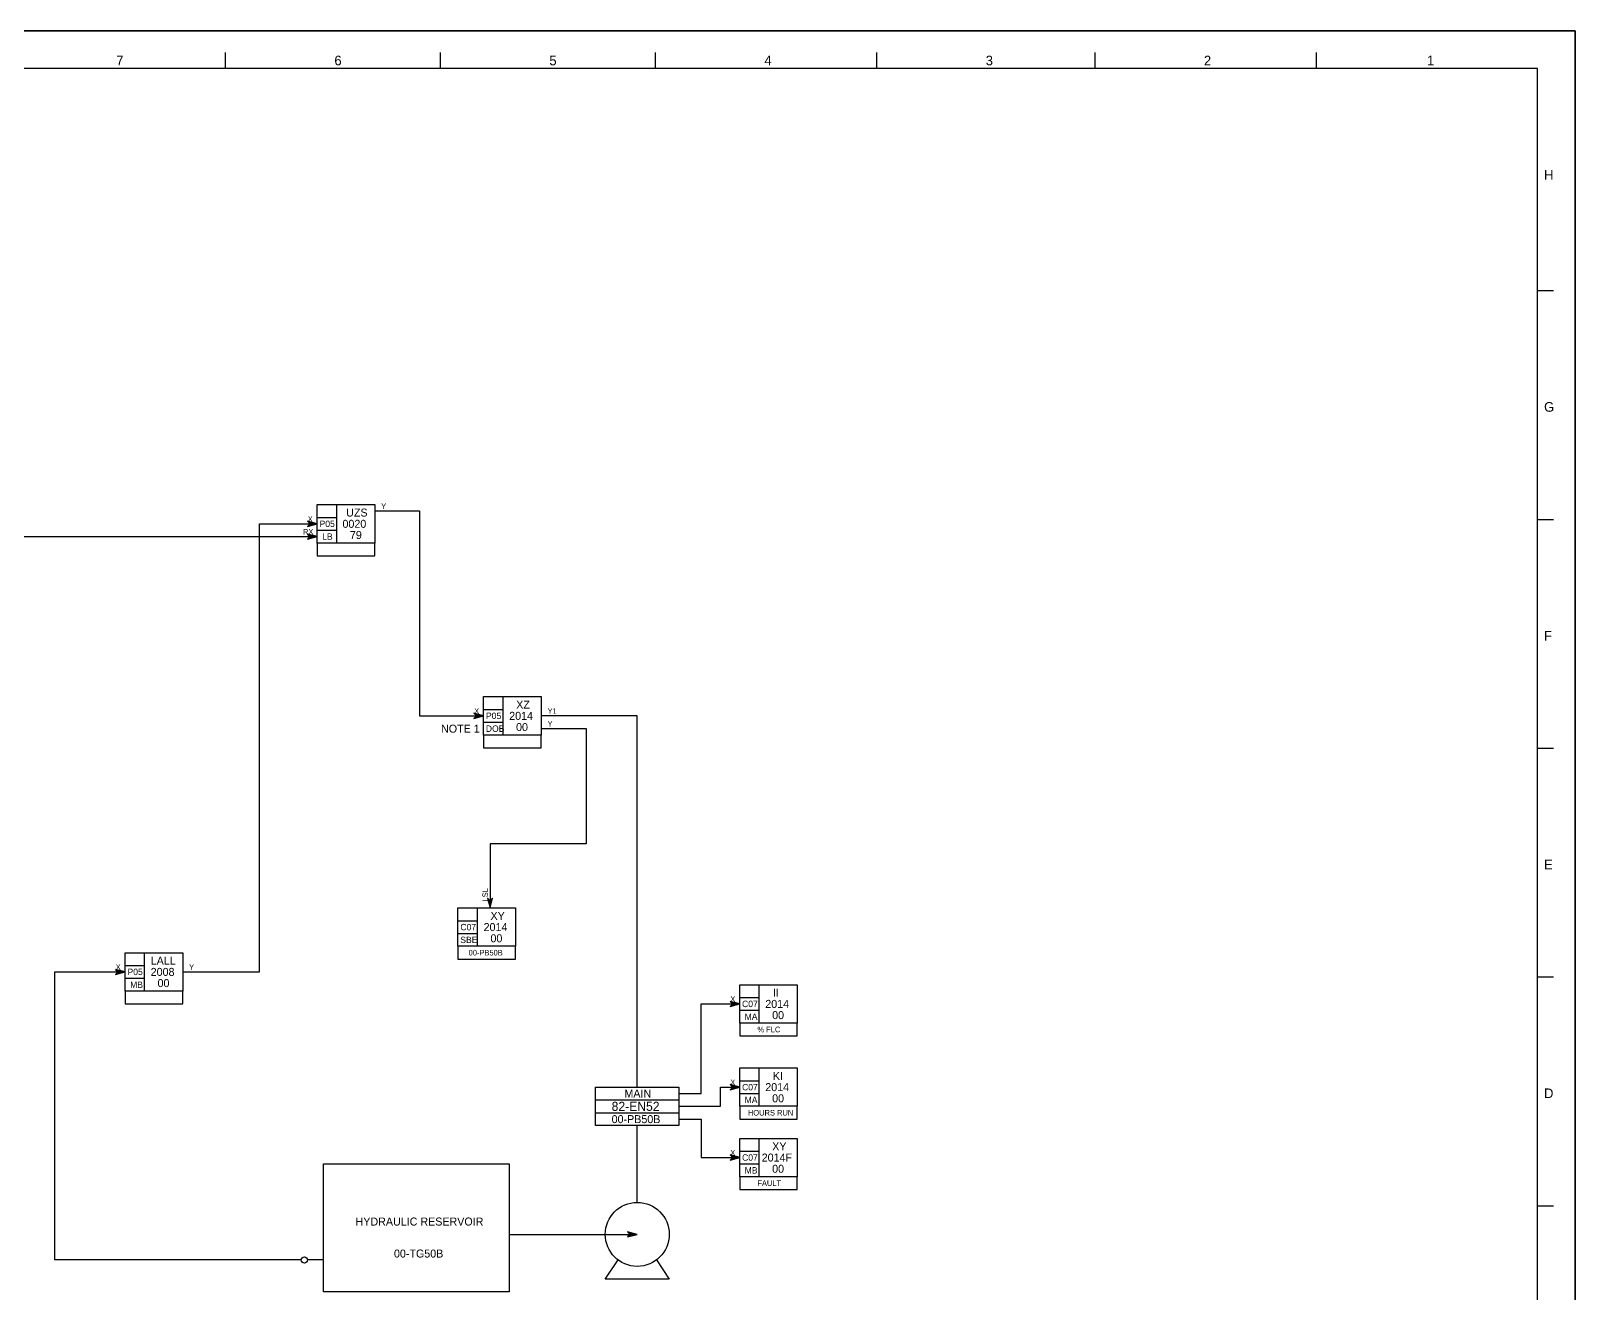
# Model space of a CAD drawing. Extents: x 0 to 841, y 0 to 594.
# Drawn here: x 358.6 to 841, y 199.6 to 594 of the extents above; entities that cross this region are included whole.
import ezdxf

# ---------------------------------------------------------------- set-up
doc = ezdxf.new("R2010")
doc.units = 0
for name, color, linetype in [('01-LIN-025-A', 7, 'Continuous'), ('08-LIN-050-A', 7, 'Continuous'), ('09-LIN-050-B', 7, 'Continuous'), ('12-LIN-100-A', 7, 'Continuous'), ('18-LIN-025-SP', 7, 'Continuous'), ('34-TXT-018', 7, 'Continuous'), ('45-', 7, 'Continuous'), ('46-', 7, 'Continuous'), ('50-REV-035-TRNG', 7, 'Continuous')]:
    doc.layers.add(name, color=color, linetype=linetype)

msp = doc.modelspace()

# ---------------------------------------------------------------- linework, layer by layer
at = {"layer": '01-LIN-025-A'}
for p, q in [((419.3, 587.26), (419.3, 582.23)), ((486.46, 587.26), (486.46, 582.23)), ((553.61, 587.26), (553.61, 582.23)), ((622.78, 587.26), (622.78, 582.23)), ((690.94, 587.26), (690.94, 582.23)), ((760.1, 587.26), (760.1, 582.23)), ((834.27, 512.76), (829.26, 512.76)), ((448, 446), (466, 446)), ((448, 434), (448, 446)), ((454, 446), (454, 434)), ((466, 446), (466, 434)), ((448, 442), (454, 442)), ((834.27, 441.28), (829.26, 441.28)), ((448, 438), (454, 438)), ((466, 434), (448, 434)), ((448, 434), (448, 430)), ((448, 430), (466, 430)), ((466, 430), (466, 434)), ((500, 386), (518, 386)), ((500, 374), (500, 386)), ((506, 386), (506, 374)), ((518, 386), (518, 374)), ((500, 382), (506, 382)), ((500, 378), (506, 378)), ((518, 374), (500, 374)), ((500, 374), (500, 370)), ((518, 370), (518, 374)), ((500, 370), (518, 370)), ((834.27, 369.8), (829.26, 369.8)), ((492, 320), (510, 320)), ((492, 308), (492, 320)), ((498, 320), (498, 308)), ((510, 320), (510, 308)), ((492, 316), (498, 316)), ((492, 312), (498, 312)), ((388, 306), (406, 306)), ((388, 294), (388, 306)), ((394, 306), (394, 294)), ((406, 306), (406, 294)), ((510, 308), (492, 308)), ((492, 308), (492, 304)), ((492, 304), (510, 304)), ((510, 304), (510, 308)), ((388, 302), (394, 302)), ((388, 298), (394, 298)), ((580, 296), (598, 296)), ((580, 284), (580, 296)), ((586, 296), (586, 284)), ((598, 296), (598, 284)), ((834.27, 298.32), (829.26, 298.32)), ((406, 294), (388, 294)), ((388, 294), (388, 290)), ((388, 290), (406, 290)), ((406, 290), (406, 294)), ((580, 292), (586, 292)), ((580, 288), (586, 288)), ((598, 284), (580, 284)), ((580, 284), (580, 280)), ((580, 280), (598, 280)), ((598, 280), (598, 284)), ((580, 270), (598, 270)), ((580, 258), (580, 270)), ((580, 266), (586, 266)), ((586, 270), (586, 258)), ((598, 270), (598, 258)), ((580, 262), (586, 262)), ((598, 258), (580, 258)), ((580, 258), (580, 254)), ((598, 254), (598, 258)), ((580, 254), (598, 254)), ((580, 248), (598, 248)), ((580, 236), (580, 248)), ((586, 248), (586, 236)), ((598, 248), (598, 236)), ((580, 244), (586, 244)), ((450, 200), (450, 240)), ((450, 240), (506, 240)), ((508, 240), (508, 200)), ((580, 240), (586, 240)), ((598, 236), (580, 236)), ((580, 236), (580, 232)), ((580, 232), (598, 232)), ((598, 232), (598, 236)), ((834.27, 226.84), (829.26, 226.84)), ((450, 210), (445, 210)), ((538, 204), (542, 210)), ((554, 210), (558, 204)), ((558, 204), (538, 204)), ((508, 200), (450, 200))]:
    msp.add_line(p, q, dxfattribs=at)
msp.add_lwpolyline([(535, 264), (561, 264), (561, 252), (535, 252)], close=True, dxfattribs=at)
for centre, radius in [((548, 218), 10), ((444, 210), 1)]:
    msp.add_circle(centre, radius, dxfattribs=at)
at = {"layer": '08-LIN-050-A'}
for p, q in [((829.26, 582.23), (10.33, 582.23)), ((829.26, 112.01), (829.26, 582.23))]:
    msp.add_line(p, q, dxfattribs=at)
at = {"layer": '09-LIN-050-B'}
msp.add_lwpolyline([(0, 0), (841, 0), (841, 594), (0, 594)], close=True, dxfattribs=at)
at = {"layer": '12-LIN-100-A'}
for p, q in [((535, 260), (561, 260)), ((535, 256), (561, 256)), ((506, 240), (506, 240)), ((506, 240), (508, 240)), ((508, 220), (508, 220)), ((508, 218), (538, 218)), ((538, 220), (538, 220)), ((538, 218), (548, 218))]:
    msp.add_line(p, q, dxfattribs=at)
msp.add_lwpolyline([(0, 594), (841, 594), (841, 0), (0, 0)], close=True, dxfattribs=at)
at = {"layer": '18-LIN-025-SP'}
for p, q in [((548, 380), (518, 380)), ((548, 380), (518, 380)), ((548, 264), (548, 380)), ((548, 264), (548, 380)), ((548, 228), (548, 252)), ((548, 228), (548, 252))]:
    msp.add_line(p, q, dxfattribs=at)
for points in [[(132, 480), (270, 480), (270, 436), (448, 436)], [(466, 444), (480, 444), (480, 380), (500, 380)], [(406, 300), (430, 300), (430, 440), (448, 440)], [(443, 210), (366, 210), (366, 300), (388, 300)]]:
    msp.add_lwpolyline(points, dxfattribs=at)
at = {"layer": '34-TXT-018'}
for p, q in [((548, 218), (545, 218.8)), ((545, 218.8), (545.8, 218)), ((545.8, 218), (545, 217.2)), ((545, 217.2), (548, 218)), ((547.6, 218), (545.4, 218.6)), ((545.4, 218.6), (546, 218)), ((546, 218), (545.4, 217.4)), ((545.4, 217.4), (547.6, 218)), ((547.2, 218), (545.8, 218.4)), ((545.8, 218.4), (546.2, 218)), ((546.2, 218), (545.8, 217.6)), ((545.8, 217.6), (547.2, 218)), ((546.8, 218), (546.2, 218.2)), ((546.2, 218.2), (546.4, 218)), ((546.4, 218), (546.2, 217.8)), ((546.2, 217.8), (546.8, 218))]:
    msp.add_line(p, q, dxfattribs=at)
at = {"layer": '46-'}
for p, q in [((448, 440), (445, 440.8)), ((445, 440.8), (445.8, 440)), ((445.8, 440), (445, 439.2)), ((445, 439.2), (448, 440)), ((447.6, 440), (445.4, 440.6)), ((445.4, 440.6), (446, 440)), ((446, 440), (445.4, 439.4)), ((445.4, 439.4), (447.6, 440)), ((447.2, 440), (445.8, 440.4)), ((445.8, 440.4), (446.2, 440)), ((446.2, 440), (445.8, 439.6)), ((445.8, 439.6), (447.2, 440)), ((446.8, 440), (446.2, 440.2)), ((446.2, 440.2), (446.4, 440)), ((446.4, 440), (446.2, 439.8)), ((446.2, 439.8), (446.8, 440)), ((448, 436), (445, 436.8)), ((445, 436.8), (445.8, 436)), ((445.8, 436), (445, 435.2)), ((445, 435.2), (448, 436)), ((447.6, 436), (445.4, 436.6)), ((445.4, 436.6), (446, 436)), ((446, 436), (445.4, 435.4)), ((445.4, 435.4), (447.6, 436)), ((447.2, 436), (445.8, 436.4)), ((445.8, 436.4), (446.2, 436)), ((446.2, 436), (445.8, 435.6)), ((445.8, 435.6), (447.2, 436)), ((446.8, 436), (446.2, 436.2)), ((446.2, 436.2), (446.4, 436)), ((446.4, 436), (446.2, 435.8)), ((446.2, 435.8), (446.8, 436)), ((500, 380), (497, 380.8)), ((497, 380.8), (497.8, 380)), ((497.8, 380), (497, 379.2)), ((497, 379.2), (500, 380)), ((499.6, 380), (497.4, 380.6)), ((497.4, 380.6), (498, 380)), ((498, 380), (497.4, 379.4)), ((497.4, 379.4), (499.6, 380)), ((499.2, 380), (497.8, 380.4)), ((497.8, 380.4), (498.2, 380)), ((498.2, 380), (497.8, 379.6)), ((497.8, 379.6), (499.2, 380)), ((498.8, 380), (498.2, 380.2)), ((498.2, 380.2), (498.4, 380)), ((498.4, 380), (498.2, 379.8)), ((498.2, 379.8), (498.8, 380)), ((502, 322.2), (501.2, 323)), ((501.2, 323), (502, 320)), ((502, 322), (501.4, 322.6)), ((501.4, 322.6), (502, 320.4)), ((502, 321.8), (501.6, 322.2)), ((501.6, 322.2), (502, 320.8)), ((502, 321.6), (501.8, 321.8)), ((501.8, 321.8), (502, 321.2)), ((502, 320), (502.8, 323)), ((502.8, 323), (502, 322.2)), ((502, 320.4), (502.6, 322.6)), ((502.6, 322.6), (502, 322)), ((502, 320.8), (502.4, 322.2)), ((502.4, 322.2), (502, 321.8)), ((502, 321.2), (502.2, 321.8)), ((502.2, 321.8), (502, 321.6)), ((388, 300), (385, 300.8)), ((385, 300.8), (385.8, 300)), ((385.8, 300), (385, 299.2)), ((385, 299.2), (388, 300)), ((387.6, 300), (385.4, 300.6)), ((385.4, 300.6), (386, 300)), ((386, 300), (385.4, 299.4)), ((385.4, 299.4), (387.6, 300)), ((387.2, 300), (385.8, 300.4)), ((385.8, 300.4), (386.2, 300)), ((386.2, 300), (385.8, 299.6)), ((385.8, 299.6), (387.2, 300)), ((386.8, 300), (386.2, 300.2)), ((386.2, 300.2), (386.4, 300)), ((386.4, 300), (386.2, 299.8)), ((386.2, 299.8), (386.8, 300)), ((580, 290), (577, 290.8)), ((577, 290.8), (577.8, 290)), ((577.8, 290), (577, 289.2)), ((577, 289.2), (580, 290)), ((579.6, 290), (577.4, 290.6)), ((577.4, 290.6), (578, 290)), ((578, 290), (577.4, 289.4)), ((577.4, 289.4), (579.6, 290)), ((579.2, 290), (577.8, 290.4)), ((577.8, 290.4), (578.2, 290)), ((578.2, 290), (577.8, 289.6)), ((577.8, 289.6), (579.2, 290)), ((578.8, 290), (578.2, 290.2)), ((578.2, 290.2), (578.4, 290)), ((578.4, 290), (578.2, 289.8)), ((578.2, 289.8), (578.8, 290)), ((580, 264), (577, 264.8)), ((577, 264.8), (577.8, 264)), ((577.8, 264), (577, 263.2)), ((577, 263.2), (580, 264)), ((579.6, 264), (577.4, 264.6)), ((577.4, 264.6), (578, 264)), ((578, 264), (577.4, 263.4)), ((577.4, 263.4), (579.6, 264)), ((579.2, 264), (577.8, 264.4)), ((577.8, 264.4), (578.2, 264)), ((578.2, 264), (577.8, 263.6)), ((577.8, 263.6), (579.2, 264)), ((578.8, 264), (578.2, 264.2)), ((578.2, 264.2), (578.4, 264)), ((578.4, 264), (578.2, 263.8)), ((578.2, 263.8), (578.8, 264)), ((580, 242), (577, 242.8)), ((577, 242.8), (577.8, 242)), ((577.8, 242), (577, 241.2)), ((577, 241.2), (580, 242)), ((579.6, 242), (577.4, 242.6)), ((577.4, 242.6), (578, 242)), ((578, 242), (577.4, 241.4)), ((577.4, 241.4), (579.6, 242)), ((579.2, 242), (577.8, 242.4)), ((577.8, 242.4), (578.2, 242)), ((578.2, 242), (577.8, 241.6)), ((577.8, 241.6), (579.2, 242)), ((578.8, 242), (578.2, 242.2)), ((578.2, 242.2), (578.4, 242)), ((578.4, 242), (578.2, 241.8)), ((578.2, 241.8), (578.8, 242))]:
    msp.add_line(p, q, dxfattribs=at)
for points in [[(518, 376), (532, 376), (532, 340), (502, 340), (502, 320)], [(561, 262), (568, 262), (568, 290), (580, 290)], [(561, 258), (574, 258), (574, 264), (580, 264)], [(561, 254), (568, 254), (568, 242), (580, 242)]]:
    msp.add_lwpolyline(points, dxfattribs=at)

# ---------------------------------------------------------------- texts
at = {"layer": '01-LIN-025-A'}
for s, p in [('7', (385.24, 583.23)), ('6', (453.4, 583.23)), ('5', (520.56, 583.23)), ('4', (587.72, 583.23)), ('3', (656.88, 583.23)), ('2', (725.04, 583.23)), ('1', (794.71, 583.23)), ('H', (831.31, 547.49)), ('G', (831.31, 475.01)), ('F', (831.31, 403.53)), ('E', (831.31, 332.04)), ('D', (831.31, 260.56))]:
    msp.add_text(s, height=3.02, dxfattribs=at).set_placement(p)
at = {"layer": '12-LIN-100-A'}
for s, height, p in [('NOTE 1', 2.5, (486.71, 374.75)), ('MAIN', 2.5, (544, 260.75)), ('82-EN52', 2.835, (540, 256.58)), ('00-PB50B', 2.5, (540, 252.75)), ('HYDRAULIC RESERVOIR', 2.5, (460, 220.75)), ('00-TG50B', 2.5, (472, 210.75))]:
    msp.add_text(s, height=height, dxfattribs=at).set_placement(p)
at = {"layer": '45-'}
for s, p in [('Y', (468, 444.63)), ('X', (445.07, 440.63)), ('RX', (443.58, 436.63)), ('X', (497.07, 380.63)), ('Y1', (520, 380.63)), ('Y', (520, 376.63)), ('X', (385.07, 300.63)), ('Y', (408, 300.63)), ('X', (577.07, 290.63)), ('X', (577.07, 264.63)), ('X', (577.07, 242.63))]:
    msp.add_text(s, height=1.75, dxfattribs=at).set_placement(p)
msp.add_text('LSL', height=1.75, rotation=90, dxfattribs=at).set_placement((501.37, 322))
at = {"layer": '50-REV-035-TRNG'}
for s, height, p in [('UZS', 2.5, (457.06, 442.25)), ('P05', 2, (448.75, 439)), ('0020', 2.5, (455.91, 438.75)), ('LB', 2, (449.58, 435)), ('79', 2.5, (458.23, 435.25)), ('2014', 2.5, (508, 378.75)), ('XZ', 2.5, (510.18, 382.25)), ('DOB', 2, (500.71, 375)), ('P05', 2, (500.75, 379)), ('00', 2.5, (510.14, 375.25)), ('XY', 2.5, (502.16, 316.25)), ('C07', 2, (492.75, 313)), ('2014', 2.5, (500, 312.75)), ('SBE', 2, (492.72, 309)), ('00', 2.5, (502.14, 309.25)), ('LALL', 2.5, (396, 302.25)), ('00-PB50B', 1.75, (495.32, 305.13)), ('P05', 2, (388.75, 299)), ('2008', 2.5, (396, 298.75)), ('MB', 2, (389.58, 295)), ('00', 2.5, (398.14, 295.25)), ('II', 2.5, (590.37, 292.25)), ('C07', 2, (580.75, 289)), ('2014', 2.5, (588, 288.75)), ('MA', 2, (581.55, 285)), ('00', 2.5, (590.14, 285.25)), ('% FLC', 1.75, (585.55, 281.13)), ('KI', 2.5, (590.37, 266.25)), ('C07', 2, (580.75, 263)), ('MA', 2, (581.55, 259)), ('2014', 2.5, (588, 262.75)), ('00', 2.5, (590.14, 259.25)), ('HOURS RUN', 1.75, (582.57, 255.13)), ('XY', 2.5, (590.16, 244.25)), ('C07', 2, (580.75, 241)), ('2014F', 2.5, (586.88, 240.75)), ('MB', 2, (581.58, 237)), ('00', 2.5, (590.14, 237.25)), ('FAULT', 1.75, (585.52, 233.13))]:
    msp.add_text(s, height=height, dxfattribs=at).set_placement(p)

doc.saveas('drawing.dxf')
